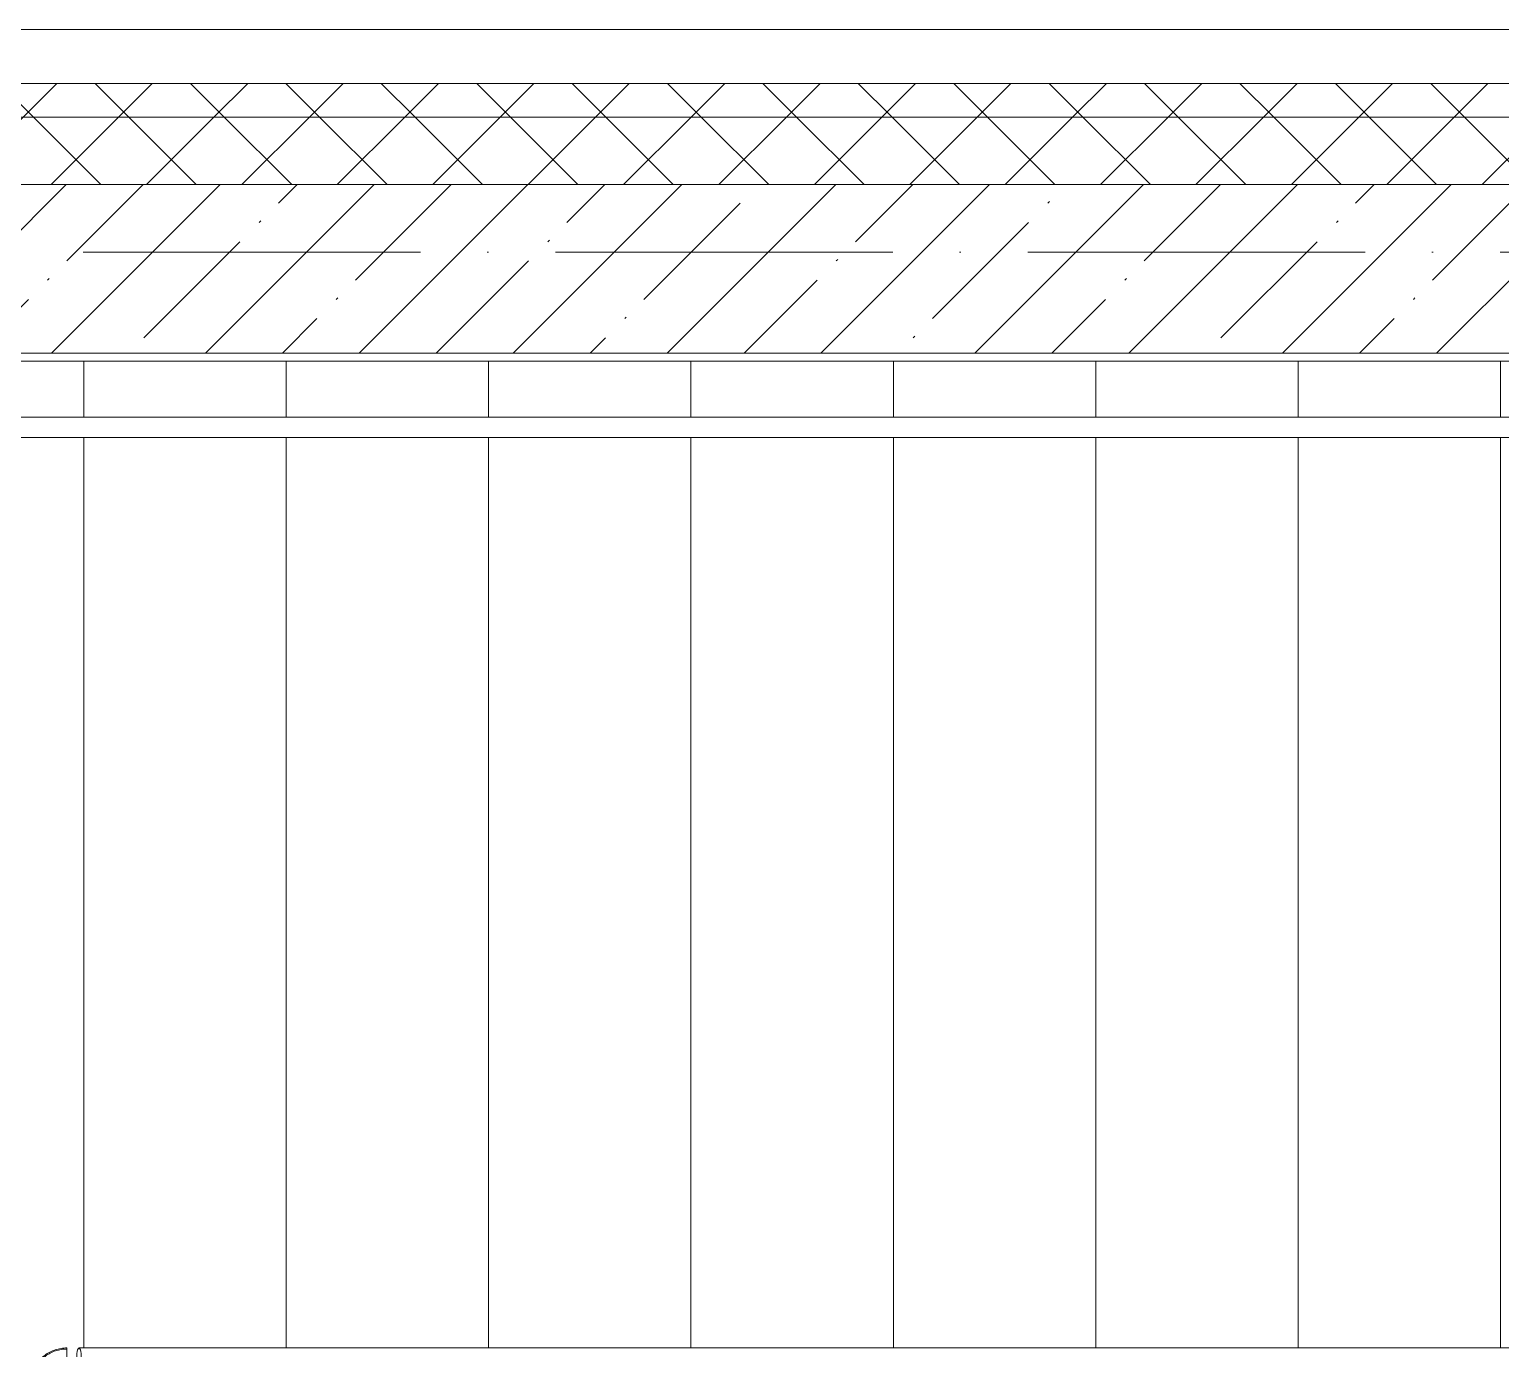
# Model space of a CAD drawing. Header units: millimetres. Extents: x -213536 to 1564669, y -45299 to 942238.
# Drawn here: x 587183 to 589364, y 473060 to 475015 of the extents above; entities that cross this region are included whole.
import ezdxf

# ---------------------------------------------------------------- set-up
doc = ezdxf.new("R2010")
doc.units = ezdxf.units.MM
doc.linetypes.add('50_200_ШТРИХ_1Т_ш5_п1_п1_', pattern=[700, 500, -100, 0, -100])
for name, color, linetype, lineweight in [('0-1', 7, 'Continuous', 5), ('0-2', 7, 'Continuous', 9), ('3) ЖБ 4м', 3, 'Continuous', 30), ('Контуры', 7, 'Continuous', 9), ('Линии подступенков', 7, 'Continuous', 9), ('Линии свеса', 7, 'Continuous', 9), ('Общие ребра', 7, 'Continuous', 9), ('Ограждение', 7, 'Continuous', 9), ('Оси-2', 7, '50_200_ШТРИХ_1Т_ш5_п1_п1_', 9), ('Стены-1', 7, 'Continuous', 13), ('Штриховка разреза-1', 7, 'Continuous', 9)]:
    doc.layers.add(name, color=color, linetype=linetype, lineweight=lineweight)
doc.layers.get('0-2').off()
pattern_1 = [(45, (0, 0), (-70.71068, 70.71068), []), (135, (0, 0), (-70.71068, -70.71068), [])]

# ---------------------------------------------------------------- blocks, each defined once
blk = doc.blocks.new('Ось 3 этаж')
at = {"layer": 'Оси-2'}
blk.add_line((459092.1, 474685.4), (428373.3, 474685.4), dxfattribs=at)
blk = doc.blocks.new('О_Элемент поручня_Маршевый_Труба_ГОСТ 8732-78 - О_Элемент поручня_Маршевый_Труба_ГОСТ 8732-78-V82-АИ2_03_План отделки стен 3-го этажа _Часть 2_')
at = {"layer": 'Ограждение'}
blk.add_line((-9.9, 30), (-3926, 30), dxfattribs=at)
at = {"layer": 'Ограждение', "flags": 128}
blk.add_lwpolyline([(-3929.5, 15), (-3929.4, 18.6), (-3929.1, 22), (-3928.6, 24.9), (-3928, 27.3), (-3927.2, 29), (-3926.4, 29.9), (-3925.5, 29.9), (-3924.7, 29), (-3923.9, 27.3), (-3923.3, 24.9), (-3922.8, 22), (-3922.5, 18.6), (-3922.4, 15)], dxfattribs=at)
blk = doc.blocks.new('О_Элемент поручня_Загиб_Труба_ГОСТ 87321 - О_Элемент поручня_Загиб_Труба_ГОСТ 8732-78 2-31410517-АИ2_03_План отделки стен 3-го этажа _Часть 2_')
at = {"layer": 'Ограждение'}
for p, q in [((20175, 47825), (20175, 47795)), ((20175, 47824.5), (20175, 47825)), ((20175, 47795), (20175, 47795.5)), ((20120, 47770), (20120.5, 47770)), ((20138.9, 47770), (20120, 47770))]:
    blk.add_line(p, q, dxfattribs=at)
at = {"layer": 'Ограждение', "flags": 128}
for points in [[(20175, 47825), (20172.8, 47825), (20170.6, 47824.8), (20168.4, 47824.6), (20166.2, 47824.3), (20164.1, 47823.9), (20161.9, 47823.4), (20159.8, 47822.9), (20157.7, 47822.2), (20155.6, 47821.5), (20153.6, 47820.7), (20151.6, 47819.8), (20149.6, 47818.8), (20147.7, 47817.7), (20145.8, 47816.6), (20143.9, 47815.4), (20142.2, 47814.1), (20140.4, 47812.8), (20138.7, 47811.3), (20137.1, 47809.9), (20135.5, 47808.3), (20134, 47806.7), (20132.6, 47805), (20131.2, 47803.3), (20129.9, 47801.5), (20128.7, 47799.7), (20127.6, 47797.8), (20126.5, 47795.9), (20125.5, 47794), (20124.6, 47792), (20123.7, 47789.9), (20123, 47787.9), (20122.3, 47785.8), (20121.7, 47783.6), (20121.2, 47781.5), (20120.8, 47779.3), (20120.5, 47777.2), (20120.2, 47775), (20120.1, 47772.8), (20120, 47770.6), (20120, 47770)], [(20175, 47823.5), (20172.9, 47823.5), (20170.7, 47823.3), (20168.6, 47823.1), (20166.5, 47822.8), (20164.4, 47822.4), (20162.3, 47822), (20160.2, 47821.4), (20158.2, 47820.8), (20156.2, 47820.1), (20154.2, 47819.3), (20152.2, 47818.4), (20150.3, 47817.5), (20148.4, 47816.4), (20146.6, 47815.3), (20144.8, 47814.2), (20143.1, 47812.9), (20141.4, 47811.6), (20139.7, 47810.2), (20138.1, 47808.8), (20136.6, 47807.3), (20135.2, 47805.7), (20133.8, 47804.1), (20132.4, 47802.4), (20131.2, 47800.7), (20130, 47798.9), (20128.9, 47797.1), (20127.8, 47795.2), (20126.8, 47793.3), (20126, 47791.4), (20125.1, 47789.4), (20124.4, 47787.4), (20123.7, 47785.3), (20123.2, 47783.3), (20122.7, 47781.2), (20122.3, 47779.1), (20122, 47777), (20121.7, 47774.9), (20121.6, 47772.7), (20121.5, 47770.6), (20121.5, 47770)], [(20150, 47770), (20150, 47771), (20150.1, 47772), (20150.2, 47773), (20150.3, 47774), (20150.5, 47775), (20150.7, 47775.9), (20151, 47776.9), (20151.3, 47777.9), (20151.6, 47778.8), (20152, 47779.7), (20152.4, 47780.6), (20152.8, 47781.5), (20153.3, 47782.4), (20153.8, 47783.3), (20154.4, 47784.1), (20154.9, 47784.9), (20155.6, 47785.7), (20156.2, 47786.5), (20156.9, 47787.2), (20157.6, 47787.9), (20158.3, 47788.6), (20159.1, 47789.3), (20159.9, 47789.9), (20160.7, 47790.5), (20161.5, 47791), (20162.3, 47791.6), (20163.2, 47792), (20164.1, 47792.5), (20165, 47792.9), (20165.9, 47793.3), (20166.9, 47793.6), (20167.8, 47794), (20168.8, 47794.2), (20169.8, 47794.4), (20170.8, 47794.6), (20171.7, 47794.8), (20172.7, 47794.9), (20173.7, 47795), (20174.7, 47795), (20175, 47795)]]:
    blk.add_lwpolyline(points, dxfattribs=at)
blk = doc.blocks.new('О_Элемент поручня_Пристенный_Труба_ГОСТ 8732-78 - О_Элемент поручня_Пристенный_Труба_ГОСТ 8732-78-32488292-АИ2_03_План отделки стен 3-го этажа _Часть 2_')
at = {"layer": 'Ограждение'}
for p, q in [((-4500, 0), (300, 0)), ((300, -30), (-4500, -30))]:
    blk.add_line(p, q, dxfattribs=at)
blk = doc.blocks.new('0125-Р-ОО-Ш2-АР-о_23_10_2024_rvt-1-АИ2_03_План отделки стен 3-го этажа _Часть 2_')
at = {"layer": 'Штриховка разреза-1'}
h = blk.add_hatch(dxfattribs=at)
h.set_pattern_fill('FP_81', color=256, style=0, pattern_type=2)
h.set_pattern_definition(pattern_1)
h.paths.add_polyline_path([(26130, 49650), (26130, 49700), (17950, 49700), (17950, 49650), (23901.5, 49650)], flags=0)
h.paths.add_polyline_path([(15750, 49650), (16950, 49650), (16950, 49700), (15750, 49700)], flags=0)
h.paths.add_polyline_path([(13950, 49650), (13950, 49700), (9750, 49700), (9750, 49650), (12717.6, 49650)], flags=0)
h.paths.add_polyline_path([(7950, 49650), (7950, 49700), (-200, 49700), (-200, 49650), (7125.7, 49650)], flags=0)
h = blk.add_hatch(dxfattribs=at)
h.set_pattern_fill('FP_81', color=256, style=0, pattern_type=2)
h.set_pattern_definition(pattern_1)
h.paths.add_polyline_path([(26130, 49550), (26130, 49650), (17950, 49650), (17950, 49550), (26050, 49550)], flags=0)
h.paths.add_polyline_path([(16950, 49550), (16950, 49650), (15750, 49650), (15750, 49556), (15825, 49556), (15825, 49550), (16450, 49550)], flags=0)
h.paths.add_polyline_path([(13875, 49550), (13875, 49556), (13950, 49556), (13950, 49650), (9750, 49650), (9750, 49556), (9825, 49556), (9825, 49550), (12717.6, 49550)], flags=0)
h.paths.add_polyline_path([(7950, 49550), (7950, 49650), (-100, 49650), (-100, 49550), (7450, 49550)], flags=0)
h = blk.add_hatch(dxfattribs=at)
h.set_pattern_fill('FP_2', color=256, style=0, pattern_type=2)
h.set_pattern_definition([(45, (0, 0), (-114.04925, 114.04925), []), (45, (114.05, 0), (-114.04925, 114.04925), [201.612, -40.322, 3.353, -36.97])])
h.paths.add_polyline_path([(25900, 49300), (25900, 49550), (17950, 49550), (17950, 49300), (25765.5, 49300)], flags=0)
at = {"layer": 'Контуры'}
for p, q in [((20200, 49205), (20200, 49288)), ((20200, 47824.9), (20200, 49175))]:
    blk.add_line(p, q, dxfattribs=at)
at = {"layer": 'Линии подступенков'}
for p, q in [((20500, 49205), (20500, 49288)), ((20800, 49205), (20800, 49288)), ((21100, 49205), (21100, 49288)), ((21400, 49205), (21400, 49288)), ((21700, 49205), (21700, 49288)), ((22000, 49205), (22000, 49288)), ((22300, 49205), (22300, 49288)), ((20500, 47824.9), (20500, 49175)), ((20800, 47824.8), (20800, 49175)), ((21100, 47824.8), (21100, 49175)), ((21400, 47824.8), (21400, 49175)), ((21700, 47824.8), (21700, 49175)), ((22000, 47824.8), (22000, 49175)), ((22300, 47824.7), (22300, 49175))]:
    blk.add_line(p, q, dxfattribs=at)
at = {"layer": 'Линии свеса'}
for p, q in [((20500, 49205), (20500, 49288)), ((20800, 49205), (20800, 49288)), ((21100, 49205), (21100, 49288)), ((21400, 49205), (21400, 49288)), ((21700, 49205), (21700, 49288)), ((22000, 49205), (22000, 49288)), ((22300, 49205), (22300, 49288)), ((20500, 47824.9), (20500, 49175)), ((20800, 47824.8), (20800, 49175)), ((21100, 47824.8), (21100, 49175)), ((21400, 47824.8), (21400, 49175)), ((21700, 47824.8), (21700, 49175)), ((22000, 47824.8), (22000, 49175)), ((22300, 47824.7), (22300, 49175))]:
    blk.add_line(p, q, dxfattribs=at)
at = {"layer": 'Общие ребра'}
for p, q in [((26130, 49700), (17950, 49700)), ((26130, 49650), (17950, 49650))]:
    blk.add_line(p, q, dxfattribs=at)
at = {"layer": 'Стены-1'}
for p, q in [((26130, 49780), (17950, 49780)), ((17950, 49550), (25900, 49550)), ((25900, 49550), (17950, 49550)), ((17950, 49300), (25650, 49300))]:
    blk.add_line(p, q, dxfattribs=at)
at = {"layer": '0-2'}
for name, p in [('О_Элемент поручня_Пристенный_Труба_ГОСТ 8732-78 - О_Элемент поручня_Пристенный_Труба_ГОСТ 8732-78-32488292-АИ2_03_План отделки стен 3-го этажа _Часть 2_', (24400, 49205)), ('О_Элемент поручня_Загиб_Труба_ГОСТ 87321 - О_Элемент поручня_Загиб_Труба_ГОСТ 8732-78 2-31410517-АИ2_03_План отделки стен 3-го этажа _Часть 2_', (0, 0)), ('О_Элемент поручня_Маршевый_Труба_ГОСТ 8732-78 - О_Элемент поручня_Маршевый_Труба_ГОСТ 8732-78-V82-АИ2_03_План отделки стен 3-го этажа _Часть 2_', (24118.8, 47795))]:
    blk.add_blockref(name, p, dxfattribs=at)
blk = doc.blocks.new('3этНиз')
at = {"layer": 'Стены-1'}
for p, q in [((456342.1, 474535.4), (448642.1, 474535.4)), ((448642.1, 474523.4), (456330.1, 474523.4))]:
    blk.add_line(p, q, dxfattribs=at)
at = {"layer": '0-1'}
blk.add_blockref('0125-Р-ОО-Ш2-АР-о_23_10_2024_rvt-1-АИ2_03_План отделки стен 3-го этажа _Часть 2_', (430692.1, 425235.4), dxfattribs=at)

msp = doc.modelspace()

# ---------------------------------------------------------------- block references
at = {"color": 5, "lineweight": 30}
msp.add_blockref('Ось 3 этаж', (136371.8, 0), dxfattribs=at)
at = {"layer": '3) ЖБ 4м'}
msp.add_blockref('3этНиз', (136371.8, 0), dxfattribs=at)

doc.saveas('drawing.dxf')
